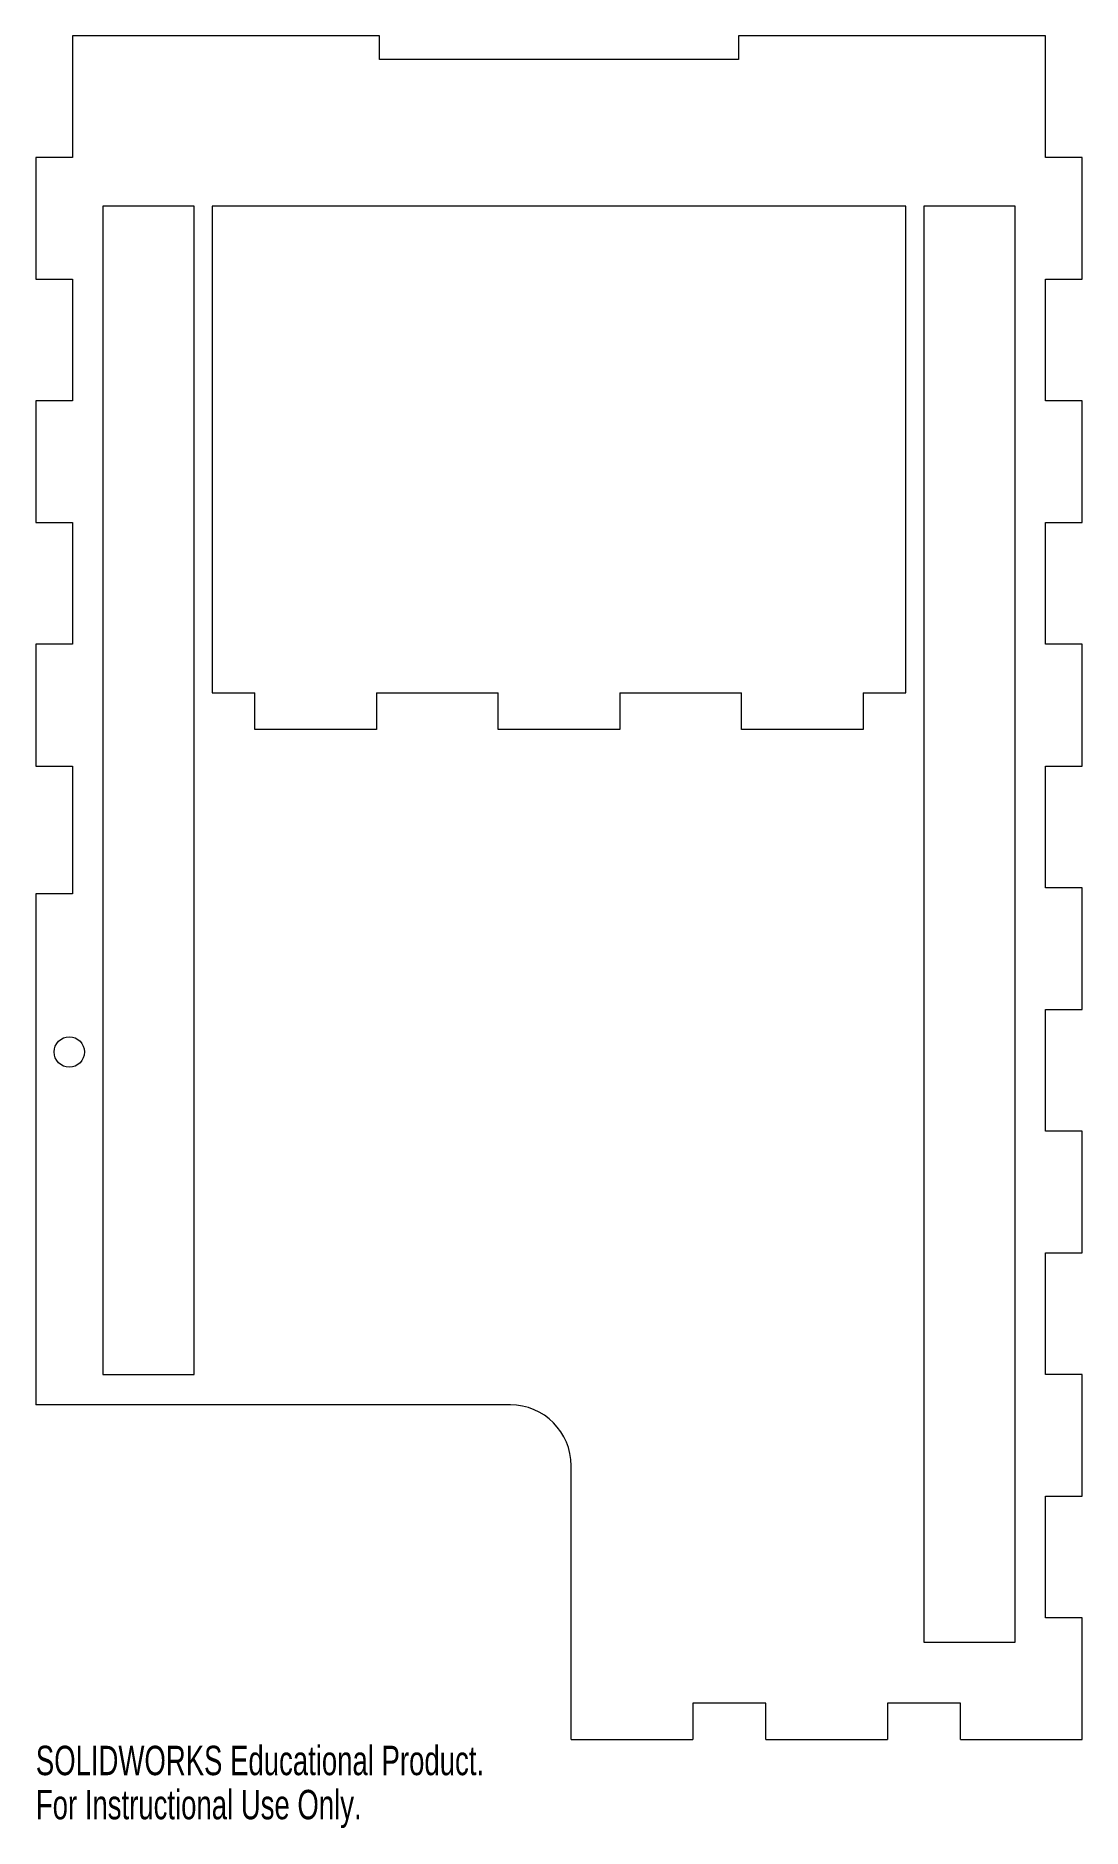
# Model space of a CAD drawing. Header units: millimetres. Extents: x -86 to 86, y -184 to 110.
import ezdxf

# ---------------------------------------------------------------- set-up
doc = ezdxf.new("R2010")
doc.units = ezdxf.units.MM
doc.styles.add('SLDTEXTSTYLE0', font='TXT', dxfattribs={"width": 0.7})

msp = doc.modelspace()

# ---------------------------------------------------------------- linework, layer by layer
at = {"color": 7, "linetype": 'Continuous', "lineweight": 15}
for p, q in [((-29.5, 110.5), (-80, 110.5)), ((-80, 110.5), (-80, 90.5)), ((-29.5, 106.63), (-29.5, 110.5)), ((80, 110.5), (29.5, 110.5)), ((29.5, 110.5), (29.5, 106.63)), ((80, 90.5), (80, 110.5)), ((29.5, 106.63), (-29.5, 106.63)), ((-80, 90.5), (-86, 90.5)), ((-86, 90.5), (-86, 70.5)), ((86, 90.5), (80, 90.5)), ((86, 70.5), (86, 90.5)), ((-75, 82.5), (-75, -109.5)), ((-60, 82.5), (-75, 82.5)), ((-60, -109.5), (-60, 82.5)), ((-57, 82.5), (-57, 2.5)), ((57, 82.5), (-57, 82.5)), ((57, 2.5), (57, 82.5)), ((60, 82.5), (60, -153.5)), ((75, 82.5), (60, 82.5)), ((75, -153.5), (75, 82.5)), ((-86, 70.5), (-80, 70.5)), ((-80, 70.5), (-80, 50.5)), ((80, 50.5), (80, 70.5)), ((80, 70.5), (86, 70.5)), ((-80, 50.5), (-86, 50.5)), ((-86, 50.5), (-86, 30.5)), ((86, 50.5), (80, 50.5)), ((86, 30.5), (86, 50.5)), ((-86, 30.5), (-80, 30.5)), ((-80, 30.5), (-80, 10.5)), ((80, 10.5), (80, 30.5)), ((80, 30.5), (86, 30.5)), ((-80, 10.5), (-86, 10.5)), ((-86, 10.5), (-86, -9.5)), ((86, 10.5), (80, 10.5)), ((86, -9.5), (86, 10.5)), ((-57, 2.5), (-50, 2.5)), ((-50, -3.5), (-50, 2.5)), ((-30, 2.5), (-10, 2.5)), ((-30, 2.5), (-30, -3.5)), ((-10, -3.5), (-10, 2.5)), ((10, 2.5), (30, 2.5)), ((10, 2.5), (10, -3.5)), ((30, -3.5), (30, 2.5)), ((50, 2.5), (57, 2.5)), ((50, 2.5), (50, -3.5)), ((-30, -3.5), (-50, -3.5)), ((10, -3.5), (-10, -3.5)), ((50, -3.5), (30, -3.5)), ((-86, -9.5), (-80, -9.5)), ((-80, -9.5), (-80, -30.5)), ((80, -29.5), (80, -9.5)), ((80, -9.5), (86, -9.5)), ((-80, -30.5), (-86, -30.5)), ((-86, -30.5), (-86, -114.5)), ((86, -29.5), (80, -29.5)), ((86, -49.5), (86, -29.5)), ((80, -69.5), (80, -49.5)), ((80, -49.5), (86, -49.5)), ((86, -69.5), (80, -69.5)), ((86, -89.5), (86, -69.5)), ((80, -109.5), (80, -89.5)), ((80, -89.5), (86, -89.5)), ((-75, -109.5), (-60, -109.5)), ((86, -109.5), (80, -109.5)), ((86, -129.5), (86, -109.5)), ((-8, -114.5), (-86, -114.5)), ((2, -169.5), (2, -124.5)), ((80, -149.5), (80, -129.5)), ((80, -129.5), (86, -129.5)), ((86, -149.5), (80, -149.5)), ((86, -169.5), (86, -149.5)), ((60, -153.5), (75, -153.5)), ((22, -163.5), (22, -169.5)), ((34, -163.5), (22, -163.5)), ((34, -169.5), (34, -163.5)), ((54, -163.5), (54, -169.5)), ((66, -163.5), (54, -163.5)), ((66, -169.5), (66, -163.5)), ((2, -169.5), (22, -169.5)), ((34, -169.5), (54, -169.5)), ((66, -169.5), (86, -169.5))]:
    msp.add_line(p, q, dxfattribs=at)
msp.add_circle((-80.5, -56.5), 2.5, dxfattribs=at)
msp.add_arc((-8, -124.5), 10, 0, 90, dxfattribs=at)

# ---------------------------------------------------------------- texts
at = {"color": 7, "linetype": 'Continuous', "char_height": 4.8336, "attachment_point": 1, "style": 'SLDTEXTSTYLE0'}
for s, insert in [('SOLIDWORKS Educational Product.', (-86, -170.52)), ('For Instructional Use Only.', (-86, -177.77))]:
    msp.add_mtext(s, dxfattribs=dict(at, insert=insert))

doc.saveas('drawing.dxf')
